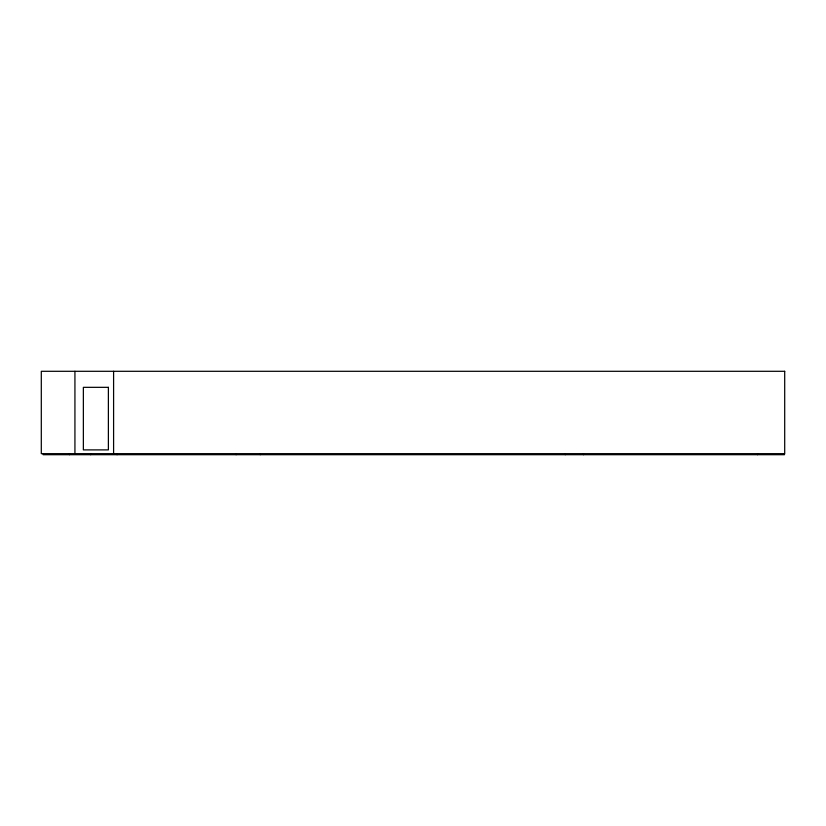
<?xml version="1.0" encoding="UTF-8"?>
<svg xmlns="http://www.w3.org/2000/svg" width="826" height="826" viewBox="0 0 826 826"><rect width="100%" height="100%" fill="white"/><g stroke="black" fill="none" stroke-linecap="round" stroke-linejoin="round"><path stroke-width="1.24" d="M784.473 453.66L784.473 454.703L43.158 454.703L43.158 453.66M757.587 453.66L757.587 454.703M583.414 453.66L583.414 454.703M565.252 453.66L565.252 454.703M260.221 453.66L260.221 454.703M236.102 453.66L236.102 454.703M117.065 453.66L117.065 454.703M113.596 371.297L113.596 453.66M90.695 453.66L90.695 454.703M74.929 371.297L74.929 453.66M69.446 453.66L69.446 454.703M784.7 371.297L41.3 371.297L41.3 453.66L784.7 453.66L784.7 371.297M108.382 387.332L83.364 387.332L83.364 449.891L108.382 449.891L108.382 387.332"/></g></svg>
